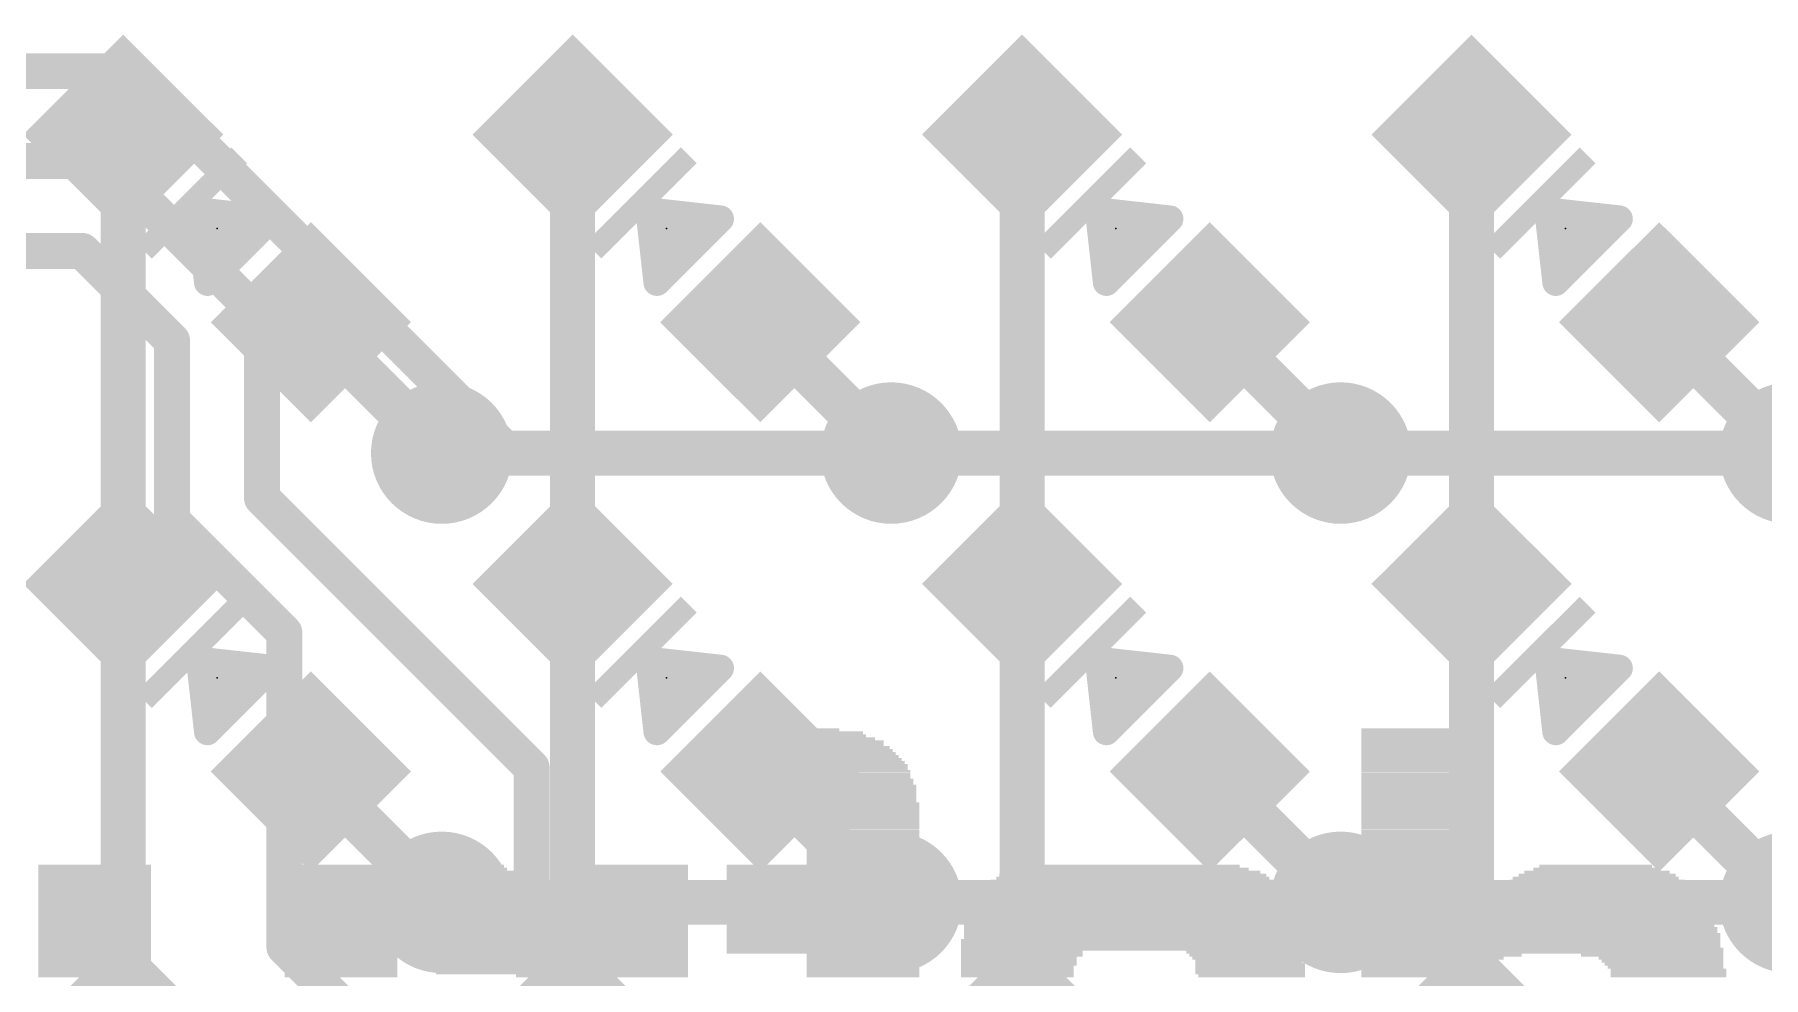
# Model space of a CAD drawing. Extents: x -6.7 to 59.9, y -5.3 to 30.3.
# Drawn here: x 29.19 to 38.97, y 15.07 to 20.4 of the extents above; entities that cross this region are included whole.
import ezdxf

# ---------------------------------------------------------------- set-up
doc = ezdxf.new("R2010")
doc.units = 0
for name, color, linetype in [('1', 12, 'CONTINUOUS'), ('16', 132, 'CONTINUOUS'), ('18', 110, 'CONTINUOUS'), ('21', 40, 'CONTINUOUS'), ('22', 6, 'CONTINUOUS'), ('23', 40, 'CONTINUOUS')]:
    doc.layers.add(name, color=color, linetype=linetype)

# ---------------------------------------------------------------- blocks, each defined once
blk = doc.blocks.new('RECT')
blk.add_solid([(-0.5, -0.5), (0.5, -0.5), (-0.5, 0.5), (0.5, 0.5)])
blk = doc.blocks.new('ROUNDV')
at = {"const_width": 0.5}
blk.add_lwpolyline([(0, -0.25, 1), (0, 0.25, 1), (0, -0.25)], format="xyb", dxfattribs=at)

msp = doc.modelspace()

# ---------------------------------------------------------------- linework, layer by layer
at = {"layer": '1', "const_width": 0.254}
for points in [[(29.6957, 19.8343), (29.6957, 17.2943)], [(32.2357, 19.8343), (32.2357, 17.2943)], [(34.7757, 19.8343), (34.7757, 17.2943)], [(37.3157, 17.2943), (37.3157, 19.8343)], [(30.7563, 18.7737), (31.496, 18.034)], [(33.2963, 18.7737), (34.036, 18.034)], [(35.8363, 18.7737), (36.576, 18.034)], [(38.3763, 18.7737), (39.116, 18.034)], [(29.6957, 17.2943), (29.6957, 14.7543)], [(32.2357, 17.2943), (32.2357, 14.7543)], [(34.7757, 17.2943), (34.7757, 14.7543)], [(37.3157, 14.7543), (37.3157, 17.2943)], [(31.496, 15.494), (30.7563, 16.2337)], [(33.2963, 16.2337), (34.036, 15.494)], [(35.8363, 16.2337), (36.576, 15.494)], [(38.3763, 16.2337), (39.116, 15.494)]]:
    msp.add_lwpolyline(points, dxfattribs=at)
at = {"layer": '1', "const_width": 0.127}
for points in [[(29.7592, 19.8343, 1), (29.6322, 19.8343)], [(32.2992, 19.8343, 1), (32.1722, 19.8343)], [(34.8392, 19.8343, 1), (34.7122, 19.8343)], [(37.3792, 19.8343, 1), (37.2522, 19.8343)], [(30.8012, 18.8186, 1), (30.7114, 18.7288)], [(33.3412, 18.8186, 1), (33.2514, 18.7288)], [(35.8812, 18.8186, 1), (35.7914, 18.7288)], [(38.4212, 18.8186, 1), (38.3314, 18.7288)], [(31.4511, 17.9891, 1), (31.5409, 18.0789)], [(33.9911, 17.9891, 1), (34.0809, 18.0789)], [(36.5311, 17.9891, 1), (36.6209, 18.0789)], [(29.7592, 17.2943, 1), (29.6322, 17.2943)], [(32.2992, 17.2943, 1), (32.1722, 17.2943)], [(34.8392, 17.2943, 1), (34.7122, 17.2943)], [(37.3792, 17.2943, 1), (37.2522, 17.2943)], [(29.6322, 17.2943, 1), (29.7592, 17.2943)], [(32.1722, 17.2943, 1), (32.2992, 17.2943)], [(34.7122, 17.2943, 1), (34.8392, 17.2943)], [(37.2522, 17.2943, 1), (37.3792, 17.2943)], [(30.8012, 16.2786, 1), (30.7114, 16.1888)], [(33.3412, 16.2786, 1), (33.2514, 16.1888)], [(35.8812, 16.2786, 1), (35.7914, 16.1888)], [(38.4212, 16.2786, 1), (38.3314, 16.1888)], [(31.4511, 15.4491, 1), (31.5409, 15.5389)], [(33.9911, 15.4491, 1), (34.0809, 15.5389)], [(36.5311, 15.4491, 1), (36.6209, 15.5389)]]:
    msp.add_lwpolyline(points, format="xyb", dxfattribs=at)
at = {"layer": '16'}
for points, const_width in [([(29.718, 20.193), (15.875, 20.193)], 0.2032), ([(31.877, 18.034), (29.718, 20.193)], 0.2032), ([(29.591, 19.685), (15.621, 19.685)], 0.2032), ([(30.48, 18.796), (29.591, 19.685)], 0.2032), ([(29.464, 19.177), (15.367, 19.177)], 0.2032), ([(29.972, 18.669), (29.464, 19.177)], 0.2032), ([(30.48, 17.78), (30.48, 18.796)], 0.2032), ([(29.972, 17.653), (29.972, 18.669)], 0.2032), ([(31.496, 18.034), (31.877, 18.034)], 0.254), ([(31.877, 18.034), (34.036, 18.034)], 0.254), ([(34.036, 18.034), (36.576, 18.034)], 0.254), ([(36.576, 18.034), (39.116, 18.034)], 0.254), ([(32.004, 16.256), (30.48, 17.78)], 0.2032), ([(30.607, 17.018), (29.972, 17.653)], 0.2032), ([(30.607, 15.24), (30.607, 17.018)], 0.2032), ([(32.004, 15.494), (32.004, 16.256)], 0.2032), ([(32.004, 15.494), (31.496, 15.494)], 0.254), ([(34.036, 15.494), (32.004, 15.494)], 0.254), ([(36.576, 15.494), (34.036, 15.494)], 0.254), ([(39.116, 15.494), (36.576, 15.494)], 0.254), ([(31.623, 14.224), (30.607, 15.24)], 0.2032)]:
    msp.add_lwpolyline(points, dxfattribs=dict(at, const_width=const_width))
for points, const_width in [([(29.7539, 20.2289, 1), (29.6821, 20.1571)], 0.1016), ([(29.718, 20.1422, 1), (29.718, 20.2438)], 0.1016), ([(29.6269, 19.7209, 1), (29.5551, 19.6491)], 0.1016), ([(29.591, 19.6342, 1), (29.591, 19.7358)], 0.1016), ([(29.4999, 19.2129, 1), (29.4281, 19.1411)], 0.1016), ([(29.464, 19.1262, 1), (29.464, 19.2278)], 0.1016), ([(30.5308, 18.796, 1), (30.4292, 18.796)], 0.1016), ([(30.4441, 18.7601, 1), (30.5159, 18.8319)], 0.1016), ([(30.0228, 18.669, 1), (29.9212, 18.669)], 0.1016), ([(29.9361, 18.6331, 1), (30.0079, 18.7049)], 0.1016), ([(31.496, 18.0975, 1), (31.496, 17.9705)], 0.127), ([(31.877, 18.0975, 1), (31.877, 17.9705)], 0.127), ([(31.8411, 17.9981, 1), (31.9129, 18.0699)], 0.1016), ([(31.877, 17.9705, 1), (31.877, 18.0975)], 0.127), ([(34.036, 18.0975, 1), (34.036, 17.9705)], 0.127), ([(34.036, 17.9705, 1), (34.036, 18.0975)], 0.127), ([(36.576, 18.0975, 1), (36.576, 17.9705)], 0.127), ([(36.576, 17.9705, 1), (36.576, 18.0975)], 0.127), ([(30.5159, 17.8159, 1), (30.4441, 17.7441)], 0.1016), ([(30.4292, 17.78, 1), (30.5308, 17.78)], 0.1016), ([(30.0079, 17.6889, 1), (29.9361, 17.6171)], 0.1016), ([(29.9212, 17.653, 1), (30.0228, 17.653)], 0.1016), ([(30.6578, 17.018, 1), (30.5562, 17.018)], 0.1016), ([(30.5711, 16.9821, 1), (30.6429, 17.0539)], 0.1016), ([(32.0548, 16.256, 1), (31.9532, 16.256)], 0.1016), ([(31.9681, 16.2201, 1), (32.0399, 16.2919)], 0.1016), ([(31.496, 15.5575, 1), (31.496, 15.4305)], 0.127), ([(32.004, 15.5575, 1), (32.004, 15.4305)], 0.127), ([(31.9532, 15.494, 1), (32.0548, 15.494)], 0.1016), ([(32.004, 15.4305, 1), (32.004, 15.5575)], 0.127), ([(34.036, 15.5575, 1), (34.036, 15.4305)], 0.127), ([(34.036, 15.4305, 1), (34.036, 15.5575)], 0.127), ([(36.576, 15.5575, 1), (36.576, 15.4305)], 0.127), ([(36.576, 15.4305, 1), (36.576, 15.5575)], 0.127), ([(30.6429, 15.2759, 1), (30.5711, 15.2041)], 0.1016), ([(30.5562, 15.24, 1), (30.6578, 15.24)], 0.1016)]:
    msp.add_lwpolyline(points, format="xyb", dxfattribs=dict(at, const_width=const_width))
at = {"layer": '21', "const_width": 0.1524}
for points in [[(30.1272, 19.4028), (30.1721, 18.9987)], [(30.5313, 19.3579), (30.1272, 19.4028)], [(32.6672, 19.4028), (32.7121, 18.9987)], [(33.0713, 19.3579), (32.6672, 19.4028)], [(35.2072, 19.4028), (35.2521, 18.9987)], [(35.6113, 19.3579), (35.2072, 19.4028)], [(37.7472, 19.4028), (37.7921, 18.9987)], [(38.1513, 19.3579), (37.7472, 19.4028)], [(30.1325, 19.3548), (30.5282, 19.3548)], [(30.1721, 18.9987), (30.5313, 19.3579)], [(32.6725, 19.3548), (33.0682, 19.3548)], [(32.7121, 18.9987), (33.0713, 19.3579)], [(35.2125, 19.3548), (35.6082, 19.3548)], [(35.2521, 18.9987), (35.6113, 19.3579)], [(37.7525, 19.3548), (38.1482, 19.3548)], [(37.7921, 18.9987), (38.1513, 19.3579)], [(30.1495, 19.2024), (30.3758, 19.2024)], [(32.6895, 19.2024), (32.9158, 19.2024)], [(35.2295, 19.2024), (35.4558, 19.2024)], [(37.7695, 19.2024), (37.9958, 19.2024)], [(30.1664, 19.05), (30.2234, 19.05)], [(32.7064, 19.05), (32.7634, 19.05)], [(35.2464, 19.05), (35.3034, 19.05)], [(37.7864, 19.05), (37.8434, 19.05)], [(30.1272, 16.8628), (30.1721, 16.4587)], [(30.5313, 16.8179), (30.1272, 16.8628)], [(32.6672, 16.8628), (32.7121, 16.4587)], [(33.0713, 16.8179), (32.6672, 16.8628)], [(35.2072, 16.8628), (35.2521, 16.4587)], [(35.6113, 16.8179), (35.2072, 16.8628)], [(37.7472, 16.8628), (37.7921, 16.4587)], [(38.1513, 16.8179), (37.7472, 16.8628)], [(30.1382, 16.764), (30.4774, 16.764)], [(30.1721, 16.4587), (30.5313, 16.8179)], [(32.6782, 16.764), (33.0174, 16.764)], [(32.7121, 16.4587), (33.0713, 16.8179)], [(35.2182, 16.764), (35.5574, 16.764)], [(35.2521, 16.4587), (35.6113, 16.8179)], [(37.7582, 16.764), (38.0974, 16.764)], [(37.7921, 16.4587), (38.1513, 16.8179)], [(30.1551, 16.6116), (30.325, 16.6116)], [(32.6951, 16.6116), (32.865, 16.6116)], [(35.2351, 16.6116), (35.405, 16.6116)], [(37.7751, 16.6116), (37.945, 16.6116)], [(30.1721, 16.4592), (30.1726, 16.4592)], [(32.7121, 16.4592), (32.7126, 16.4592)], [(35.2521, 16.4592), (35.2526, 16.4592)], [(37.7921, 16.4592), (37.7926, 16.4592)]]:
    msp.add_lwpolyline(points, dxfattribs=at)
at = {"layer": '21', "const_width": 0.0762}
for points in [[(30.1651, 19.407, 1), (30.0893, 19.3986)], [(30.1314, 19.4406, 1), (30.123, 19.3649)], [(32.7051, 19.407, 1), (32.6293, 19.3986)], [(32.6714, 19.4406, 1), (32.663, 19.3649)], [(35.2451, 19.407, 1), (35.1693, 19.3986)], [(35.2114, 19.4406, 1), (35.203, 19.3649)], [(37.7851, 19.407, 1), (37.7093, 19.3986)], [(37.7514, 19.4406, 1), (37.743, 19.3649)], [(30.1325, 19.3929, 1), (30.1325, 19.3167)], [(30.5583, 19.3309, 1), (30.5044, 19.3848)], [(30.5271, 19.32, 1), (30.5355, 19.3957)], [(30.5282, 19.3167, 1), (30.5282, 19.3929)], [(32.6725, 19.3929, 1), (32.6725, 19.3167)], [(33.0983, 19.3309, 1), (33.0444, 19.3848)], [(33.0671, 19.32, 1), (33.0755, 19.3957)], [(33.0682, 19.3167, 1), (33.0682, 19.3929)], [(35.2125, 19.3929, 1), (35.2125, 19.3167)], [(35.6383, 19.3309, 1), (35.5844, 19.3848)], [(35.6071, 19.32, 1), (35.6155, 19.3957)], [(35.6082, 19.3167, 1), (35.6082, 19.3929)], [(37.7525, 19.3929, 1), (37.7525, 19.3167)], [(38.1783, 19.3309, 1), (38.1244, 19.3848)], [(38.1471, 19.32, 1), (38.1555, 19.3957)], [(38.1482, 19.3167, 1), (38.1482, 19.3929)], [(30.1495, 19.2405, 1), (30.1495, 19.1643)], [(30.3758, 19.1643, 1), (30.3758, 19.2405)], [(32.6895, 19.2405, 1), (32.6895, 19.1643)], [(32.9158, 19.1643, 1), (32.9158, 19.2405)], [(35.2295, 19.2405, 1), (35.2295, 19.1643)], [(35.4558, 19.1643, 1), (35.4558, 19.2405)], [(37.7695, 19.2405, 1), (37.7695, 19.1643)], [(37.9958, 19.1643, 1), (37.9958, 19.2405)], [(30.1664, 19.0881, 1), (30.1664, 19.0119)], [(30.1452, 19.0256, 1), (30.1991, 18.9717)], [(30.2234, 19.0119, 1), (30.2234, 19.0881)], [(32.7064, 19.0881, 1), (32.7064, 19.0119)], [(32.6852, 19.0256, 1), (32.7391, 18.9717)], [(32.7634, 19.0119, 1), (32.7634, 19.0881)], [(35.2464, 19.0881, 1), (35.2464, 19.0119)], [(35.2252, 19.0256, 1), (35.2791, 18.9717)], [(35.3034, 19.0119, 1), (35.3034, 19.0881)], [(37.7864, 19.0881, 1), (37.7864, 19.0119)], [(37.7652, 19.0256, 1), (37.8191, 18.9717)], [(37.8434, 19.0119, 1), (37.8434, 19.0881)], [(30.1342, 18.9945, 1), (30.21, 19.0029)], [(32.6742, 18.9945, 1), (32.75, 19.0029)], [(35.2142, 18.9945, 1), (35.29, 19.0029)], [(37.7542, 18.9945, 1), (37.83, 19.0029)], [(30.1651, 16.867, 1), (30.0893, 16.8586)], [(30.1314, 16.9006, 1), (30.123, 16.8249)], [(32.7051, 16.867, 1), (32.6293, 16.8586)], [(32.6714, 16.9006, 1), (32.663, 16.8249)], [(35.2451, 16.867, 1), (35.1693, 16.8586)], [(35.2114, 16.9006, 1), (35.203, 16.8249)], [(37.7851, 16.867, 1), (37.7093, 16.8586)], [(37.7514, 16.9006, 1), (37.743, 16.8249)], [(30.1382, 16.8021, 1), (30.1382, 16.7259)], [(30.4774, 16.7259, 1), (30.4774, 16.8021)], [(30.5583, 16.7909, 1), (30.5044, 16.8448)], [(30.5271, 16.78, 1), (30.5355, 16.8557)], [(32.6782, 16.8021, 1), (32.6782, 16.7259)], [(33.0174, 16.7259, 1), (33.0174, 16.8021)], [(33.0983, 16.7909, 1), (33.0444, 16.8448)], [(33.0671, 16.78, 1), (33.0755, 16.8557)], [(35.2182, 16.8021, 1), (35.2182, 16.7259)], [(35.5574, 16.7259, 1), (35.5574, 16.8021)], [(35.6383, 16.7909, 1), (35.5844, 16.8448)], [(35.6071, 16.78, 1), (35.6155, 16.8557)], [(37.7582, 16.8021, 1), (37.7582, 16.7259)], [(38.0974, 16.7259, 1), (38.0974, 16.8021)], [(38.1783, 16.7909, 1), (38.1244, 16.8448)], [(38.1471, 16.78, 1), (38.1555, 16.8557)], [(30.1551, 16.6497, 1), (30.1551, 16.5735)], [(30.325, 16.5735, 1), (30.325, 16.6497)], [(32.6951, 16.6497, 1), (32.6951, 16.5735)], [(32.865, 16.5735, 1), (32.865, 16.6497)], [(35.2351, 16.6497, 1), (35.2351, 16.5735)], [(35.405, 16.5735, 1), (35.405, 16.6497)], [(37.7751, 16.6497, 1), (37.7751, 16.5735)], [(37.945, 16.5735, 1), (37.945, 16.6497)], [(30.1721, 16.4973, 1), (30.1721, 16.4211)], [(30.1452, 16.4856, 1), (30.1991, 16.4317)], [(30.1726, 16.4211, 1), (30.1726, 16.4973)], [(32.7121, 16.4973, 1), (32.7121, 16.4211)], [(32.6852, 16.4856, 1), (32.7391, 16.4317)], [(32.7126, 16.4211, 1), (32.7126, 16.4973)], [(35.2521, 16.4973, 1), (35.2521, 16.4211)], [(35.2252, 16.4856, 1), (35.2791, 16.4317)], [(35.2526, 16.4211, 1), (35.2526, 16.4973)], [(37.7921, 16.4973, 1), (37.7921, 16.4211)], [(37.7652, 16.4856, 1), (37.8191, 16.4317)], [(37.7926, 16.4211, 1), (37.7926, 16.4973)], [(30.1342, 16.4545, 1), (30.21, 16.4629)], [(32.6742, 16.4545, 1), (32.75, 16.4629)], [(35.2142, 16.4545, 1), (35.29, 16.4629)], [(37.7542, 16.4545, 1), (37.83, 16.4629)]]:
    msp.add_lwpolyline(points, format="xyb", dxfattribs=at)
at = {"layer": '23'}
for p in [(30.226, 19.304), (32.766, 19.304), (35.306, 19.304), (37.846, 19.304), (30.226, 16.764), (32.766, 16.764), (35.306, 16.764), (37.846, 16.764)]:
    msp.add_point(p, dxfattribs=at)

# ---------------------------------------------------------------- block references
at = {"layer": '1', "xscale": 0.8, "yscale": 0.8, "rotation": 45}
for p in [(29.6957, 19.8343), (32.2357, 19.8343), (34.7757, 19.8343), (37.3157, 19.8343), (30.7563, 18.7737), (33.2963, 18.7737), (35.8363, 18.7737), (38.3763, 18.7737), (29.6957, 17.2943), (32.2357, 17.2943), (34.7757, 17.2943), (37.3157, 17.2943), (30.7563, 16.2337), (33.2963, 16.2337), (35.8363, 16.2337), (38.3763, 16.2337), (29.6957, 14.7543), (32.2357, 14.7543), (34.7757, 14.7543), (37.3157, 14.7543)]:
    msp.add_blockref('RECT', p, dxfattribs=at)
at = {"layer": '18', "xscale": 0.8001, "yscale": 0.8001}
for p in [(31.496, 18.034), (31.496, 18.034), (34.036, 18.034), (34.036, 18.034), (36.576, 18.034), (36.576, 18.034), (39.116, 18.034), (39.116, 18.034), (31.496, 15.494), (31.496, 15.494), (34.036, 15.494), (34.036, 15.494), (36.576, 15.494), (36.576, 15.494), (39.116, 15.494), (39.116, 15.494)]:
    msp.add_blockref('ROUNDV', p, dxfattribs=at)
at = {"layer": '21', "xscale": 0.762, "yscale": 0.127, "rotation": 45}
for p in [(30.0823, 19.4477), (32.6223, 19.4477), (35.1623, 19.4477), (37.7023, 19.4477), (30.0823, 16.9077), (32.6223, 16.9077), (35.1623, 16.9077), (37.7023, 16.9077)]:
    msp.add_blockref('RECT', p, dxfattribs=at)
at = {"layer": '22', "rotation": 180}
for p, xscale, yscale in [((33.4241, 16.4694), 0.637, 0.0167), ((33.4912, 16.4526), 0.7711, 0.0168), ((33.4995, 16.4359), 0.7879, 0.0167), ((33.5247, 16.4191), 0.8382, 0.0168), ((37.0033, 16.4694), 0.6203, 0.0167), ((37.0033, 16.4526), 0.6203, 0.0168), ((37.0033, 16.4359), 0.6203, 0.0167), ((37.0033, 16.4191), 0.6203, 0.0168), ((33.5498, 16.4023), 0.8885, 0.0168), ((33.5498, 16.3856), 0.8885, 0.0167), ((33.5666, 16.3688), 0.922, 0.0168), ((33.575, 16.352), 0.9388, 0.0168), ((33.5834, 16.3353), 0.9555, 0.0167), ((33.5918, 16.3185), 0.9723, 0.0168), ((37.0033, 16.4023), 0.6203, 0.0168), ((37.0033, 16.3856), 0.6203, 0.0167), ((37.0033, 16.3688), 0.6203, 0.0168), ((37.0033, 16.352), 0.6203, 0.0168), ((37.0033, 16.3353), 0.6203, 0.0167), ((37.0033, 16.3185), 0.6203, 0.0168), ((33.6001, 16.3017), 0.9891, 0.0168), ((33.6085, 16.285), 1.0058, 0.0167), ((33.6169, 16.2682), 1.0226, 0.0168), ((33.6169, 16.2514), 1.0226, 0.0168), ((33.6253, 16.2347), 1.0394, 0.0167), ((33.6253, 16.2179), 1.0394, 0.0168), ((37.0033, 16.3017), 0.6203, 0.0168), ((37.0033, 16.285), 0.6203, 0.0167), ((37.0033, 16.2682), 0.6203, 0.0168), ((37.0033, 16.2514), 0.6203, 0.0168), ((37.0033, 16.2347), 0.6203, 0.0167), ((37.0033, 16.2179), 0.6203, 0.0168), ((33.6253, 16.2012), 1.0394, 0.0167), ((33.6337, 16.1844), 1.0561, 0.0168), ((33.6337, 16.1676), 1.0561, 0.0168), ((33.6421, 16.1509), 1.0729, 0.0167), ((33.6421, 16.1341), 1.0729, 0.0168), ((33.6421, 16.1173), 1.0729, 0.0168), ((37.0033, 16.2012), 0.6203, 0.0167), ((37.0033, 16.1844), 0.6203, 0.0168), ((37.0033, 16.1676), 0.6203, 0.0168), ((37.0033, 16.1509), 0.6203, 0.0167), ((37.0033, 16.1341), 0.6203, 0.0168), ((37.0033, 16.1173), 0.6203, 0.0168), ((33.6421, 16.1006), 1.0729, 0.0167), ((33.6421, 16.0838), 1.0729, 0.0168), ((33.6421, 16.067), 1.0729, 0.0168), ((33.6504, 16.0503), 1.0897, 0.0167), ((33.6504, 16.0335), 1.0897, 0.0168), ((33.6504, 16.0168), 1.0897, 0.0167), ((37.0033, 16.1006), 0.6203, 0.0167), ((37.0033, 16.0838), 0.6203, 0.0168), ((37.0033, 16.067), 0.6203, 0.0168), ((37.0033, 16.0503), 0.6203, 0.0167), ((37.0033, 16.0335), 0.6203, 0.0168), ((37.0033, 16.0168), 0.6203, 0.0167), ((33.6504, 16), 1.0897, 0.0168), ((33.8433, 15.9832), 0.7041, 0.0168), ((33.8684, 15.9665), 0.6538, 0.0167), ((33.8684, 15.9497), 0.6538, 0.0168), ((33.8684, 15.9329), 0.6538, 0.0168), ((37.0033, 16), 0.6203, 0.0168), ((37.0033, 15.9832), 0.6203, 0.0168), ((37.0033, 15.9665), 0.6203, 0.0167), ((37.0033, 15.9497), 0.6203, 0.0168), ((37.0033, 15.9329), 0.6203, 0.0168), ((33.8768, 15.9162), 0.6371, 0.0167), ((33.8768, 15.8994), 0.6371, 0.0168), ((33.8768, 15.8826), 0.6371, 0.0168), ((33.8768, 15.8659), 0.6371, 0.0167), ((33.8768, 15.8491), 0.6371, 0.0168), ((33.8768, 15.8323), 0.6371, 0.0168), ((37.0033, 15.9162), 0.6203, 0.0167), ((37.0033, 15.8994), 0.6203, 0.0168), ((37.0033, 15.8826), 0.6203, 0.0168), ((37.0033, 15.8659), 0.6203, 0.0167), ((37.0033, 15.8491), 0.6203, 0.0168), ((37.0033, 15.8323), 0.6203, 0.0168), ((33.8768, 15.8155), 0.6371, 0.0167), ((33.8768, 15.7988), 0.6371, 0.0168), ((33.8768, 15.782), 0.6371, 0.0167), ((33.8768, 15.7653), 0.6371, 0.0168), ((33.8768, 15.7485), 0.6371, 0.0168), ((33.8768, 15.7317), 0.6371, 0.0167), ((37.0033, 15.8155), 0.6203, 0.0167), ((37.0033, 15.7988), 0.6203, 0.0168), ((37.0033, 15.782), 0.6203, 0.0167), ((37.0033, 15.7653), 0.6203, 0.0168), ((37.0033, 15.7485), 0.6203, 0.0168), ((37.0033, 15.7317), 0.6203, 0.0167), ((29.5349, 15.6982), 0.6371, 0.0168), ((29.5349, 15.6814), 0.6371, 0.0167), ((29.5349, 15.6647), 0.6371, 0.0168), ((29.5349, 15.6479), 0.6371, 0.0168), ((29.5349, 15.6311), 0.6371, 0.0167), ((30.9263, 15.6982), 0.637, 0.0168), ((30.9263, 15.6814), 0.637, 0.0167), ((30.9263, 15.6647), 0.637, 0.0168), ((30.9263, 15.6479), 0.637, 0.0168), ((30.9263, 15.6311), 0.637, 0.0167), ((31.6555, 15.6982), 0.3856, 0.0168), ((31.6639, 15.6814), 0.4024, 0.0167), ((31.6891, 15.6647), 0.4527, 0.0168), ((31.7058, 15.6479), 0.4862, 0.0168), ((31.7142, 15.6311), 0.5029, 0.0167), ((32.5692, 15.6982), 0.6371, 0.0168), ((32.5692, 15.6814), 0.6371, 0.0167), ((32.5692, 15.6647), 0.6371, 0.0168), ((32.5692, 15.6479), 0.6371, 0.0168), ((32.5692, 15.6311), 0.6371, 0.0167), ((33.6504, 15.6982), 1.0897, 0.0168), ((33.6504, 15.6814), 1.0897, 0.0167), ((33.6504, 15.6647), 1.0897, 0.0168), ((33.6504, 15.6479), 1.0897, 0.0168), ((33.6504, 15.6311), 1.0897, 0.0167), ((33.8768, 15.715), 0.6371, 0.0168), ((35.4023, 15.6311), 1.5423, 0.0167), ((35.4023, 15.6479), 1.5087, 0.0168), ((35.4023, 15.6647), 1.4417, 0.0168), ((35.4107, 15.6814), 1.2909, 0.0167), ((35.4107, 15.6982), 1.1903, 0.0168), ((37.0033, 15.715), 0.6203, 0.0168), ((37.0033, 15.6982), 0.6203, 0.0168), ((37.0033, 15.6814), 0.6203, 0.0167), ((37.0033, 15.6647), 0.6203, 0.0168), ((37.0033, 15.6479), 0.6203, 0.0168), ((37.0033, 15.6311), 0.6203, 0.0167), ((38.0175, 15.6311), 0.9387, 0.0167), ((38.0258, 15.6479), 0.8885, 0.0168), ((38.0258, 15.6647), 0.8214, 0.0168), ((38.0175, 15.6814), 0.7041, 0.0167), ((38.0175, 15.6982), 0.6371, 0.0168), ((29.5349, 15.6144), 0.6371, 0.0168), ((29.5349, 15.5977), 0.6371, 0.0167), ((29.5349, 15.5809), 0.6371, 0.0168), ((29.5349, 15.5641), 0.6371, 0.0168), ((29.5349, 15.5474), 0.6371, 0.0167), ((29.5349, 15.5306), 0.6371, 0.0168), ((30.9263, 15.6144), 0.637, 0.0168), ((30.9263, 15.5977), 0.637, 0.0167), ((30.9263, 15.5809), 0.637, 0.0168), ((30.9263, 15.5641), 0.637, 0.0168), ((30.9263, 15.5474), 0.637, 0.0167), ((30.9263, 15.5306), 0.637, 0.0168), ((31.7309, 15.6144), 0.5365, 0.0168), ((31.7309, 15.5977), 0.5365, 0.0167), ((31.7393, 15.5809), 0.5532, 0.0168), ((31.7561, 15.5641), 0.5868, 0.0168), ((31.7729, 15.5306), 0.6203, 0.0168), ((31.7645, 15.5474), 0.6035, 0.0167), ((32.5692, 15.6144), 0.6371, 0.0168), ((32.5692, 15.5977), 0.6371, 0.0167), ((32.5692, 15.5809), 0.6371, 0.0168), ((32.5692, 15.5641), 0.6371, 0.0168), ((32.5692, 15.5474), 0.6371, 0.0167), ((32.5692, 15.5306), 0.6371, 0.0168), ((33.6504, 15.6144), 1.0897, 0.0168), ((33.6504, 15.5977), 1.0897, 0.0167), ((33.6504, 15.5809), 1.0897, 0.0168), ((33.6504, 15.5641), 1.0897, 0.0168), ((33.6504, 15.5474), 1.0897, 0.0167), ((33.6504, 15.5306), 1.0897, 0.0168), ((35.3939, 15.5306), 1.7602, 0.0168), ((35.3939, 15.5474), 1.7267, 0.0167), ((35.4023, 15.5641), 1.7099, 0.0168), ((35.3939, 15.5809), 1.6596, 0.0168), ((35.3939, 15.5977), 1.6261, 0.0167), ((35.4023, 15.6144), 1.6093, 0.0168), ((37.0033, 15.6144), 0.6203, 0.0168), ((37.0033, 15.5977), 0.6203, 0.0167), ((37.0033, 15.5809), 0.6203, 0.0168), ((37.0033, 15.5641), 0.6203, 0.0168), ((37.0033, 15.5474), 0.6203, 0.0167), ((37.0033, 15.5306), 0.6203, 0.0168), ((38.0091, 15.5306), 1.1903, 0.0168), ((38.0091, 15.5474), 1.1567, 0.0167), ((38.0175, 15.5641), 1.1399, 0.0168), ((38.0175, 15.5809), 1.0729, 0.0168), ((38.0175, 15.5977), 1.0393, 0.0167), ((38.0258, 15.6144), 0.9891, 0.0168), ((29.5349, 15.5138), 0.6371, 0.0168), ((29.5349, 15.4971), 0.6371, 0.0167), ((29.5349, 15.4803), 0.6371, 0.0168), ((29.5349, 15.4635), 0.6371, 0.0168), ((29.5349, 15.4468), 0.6371, 0.0167), ((29.5349, 15.43), 0.6371, 0.0168), ((30.9263, 15.5138), 0.637, 0.0168), ((30.9263, 15.4971), 0.637, 0.0167), ((30.9263, 15.4803), 0.637, 0.0168), ((30.9263, 15.4635), 0.637, 0.0168), ((30.9263, 15.4468), 0.637, 0.0167), ((30.9263, 15.43), 0.637, 0.0168), ((31.7896, 15.4971), 0.6538, 0.0167), ((31.798, 15.4803), 0.6706, 0.0168), ((31.8064, 15.4635), 0.6873, 0.0168), ((31.8232, 15.43), 0.7209, 0.0168), ((31.7813, 15.5138), 0.6371, 0.0168), ((31.8148, 15.4468), 0.7041, 0.0167), ((32.5692, 15.5138), 0.6371, 0.0168), ((32.5692, 15.4971), 0.6371, 0.0167), ((32.5692, 15.4803), 0.6371, 0.0168), ((32.5692, 15.4635), 0.6371, 0.0168), ((32.5692, 15.4468), 0.6371, 0.0167), ((32.5692, 15.43), 0.6371, 0.0168), ((33.6504, 15.5138), 1.0897, 0.0168), ((33.6504, 15.4971), 1.0897, 0.0167), ((33.6504, 15.4803), 1.0897, 0.0168), ((33.6504, 15.4635), 1.0897, 0.0168), ((33.6504, 15.4468), 1.0897, 0.0167), ((33.6504, 15.43), 1.0897, 0.0168), ((35.3939, 15.43), 1.8608, 0.0168), ((35.4023, 15.4468), 1.8441, 0.0167), ((35.3939, 15.4803), 1.8273, 0.0168), ((35.3939, 15.4635), 1.8273, 0.0168), ((35.3939, 15.5138), 1.7938, 0.0168), ((35.4023, 15.4971), 1.8105, 0.0167), ((37.6738, 15.4635), 1.9614, 0.0168), ((37.0033, 15.5138), 0.6203, 0.0168), ((37.0033, 15.4971), 0.6203, 0.0167), ((37.0033, 15.4803), 0.6203, 0.0168), ((37.6822, 15.4468), 1.9781, 0.0167), ((37.6822, 15.43), 1.9781, 0.0168), ((37.9923, 15.4803), 1.2908, 0.0168), ((37.9924, 15.4971), 1.2573, 0.0167), ((38.0007, 15.5138), 1.2406, 0.0168), ((29.5349, 15.4132), 0.6371, 0.0168), ((29.5349, 15.3965), 0.6371, 0.0167), ((29.5349, 15.3797), 0.6371, 0.0168), ((29.5349, 15.363), 0.6371, 0.0167), ((29.5349, 15.3462), 0.6371, 0.0168), ((30.9263, 15.4132), 0.637, 0.0168), ((30.9263, 15.3965), 0.637, 0.0167), ((30.9263, 15.3797), 0.637, 0.0168), ((30.9263, 15.363), 0.637, 0.0167), ((30.9263, 15.3462), 0.637, 0.0168), ((31.8315, 15.4132), 0.7376, 0.0168), ((31.8399, 15.3965), 0.7544, 0.0167), ((31.8483, 15.3797), 0.7712, 0.0168), ((32.1752, 15.363), 1.425, 0.0167), ((32.1752, 15.3462), 1.425, 0.0168), ((32.5692, 15.4132), 0.6371, 0.0168), ((32.5692, 15.3965), 0.6371, 0.0167), ((32.5692, 15.3797), 0.6371, 0.0168), ((33.6504, 15.4132), 1.0897, 0.0168), ((33.6504, 15.3965), 1.0897, 0.0167), ((33.6504, 15.3797), 1.0897, 0.0168), ((33.6504, 15.363), 1.0897, 0.0167), ((33.6504, 15.3462), 1.0897, 0.0168), ((35.3855, 15.3965), 1.8776, 0.0167), ((35.3939, 15.3797), 1.8943, 0.0168), ((35.3939, 15.363), 1.8943, 0.0167), ((35.3939, 15.3462), 1.8943, 0.0168), ((35.3939, 15.4132), 1.8608, 0.0168), ((37.699, 15.3462), 2.0117, 0.0168), ((37.6906, 15.4132), 1.9949, 0.0168), ((37.6906, 15.3965), 1.9949, 0.0167), ((37.6906, 15.3797), 1.9949, 0.0168), ((37.6906, 15.363), 1.9949, 0.0167), ((29.5349, 15.3294), 0.6371, 0.0168), ((29.5349, 15.3127), 0.6371, 0.0167), ((29.5349, 15.2959), 0.6371, 0.0168), ((29.5349, 15.2791), 0.6371, 0.0168), ((29.5349, 15.2624), 0.6371, 0.0167), ((29.5349, 15.2456), 0.6371, 0.0168), ((30.9263, 15.3294), 0.637, 0.0168), ((30.9263, 15.3127), 0.637, 0.0167), ((30.9263, 15.2959), 0.637, 0.0168), ((30.9263, 15.2791), 0.637, 0.0168), ((30.9263, 15.2624), 0.637, 0.0167), ((30.9263, 15.2456), 0.637, 0.0168), ((32.1752, 15.3294), 1.425, 0.0168), ((32.1752, 15.3127), 1.425, 0.0167), ((32.1752, 15.2959), 1.425, 0.0168), ((32.1752, 15.2791), 1.425, 0.0168), ((32.1752, 15.2624), 1.425, 0.0167), ((32.1752, 15.2456), 1.425, 0.0168), ((33.6504, 15.3294), 1.0897, 0.0168), ((33.6504, 15.3127), 1.0897, 0.0167), ((33.6504, 15.2959), 1.0897, 0.0168), ((33.6504, 15.2791), 1.0897, 0.0168), ((33.6504, 15.2624), 1.0897, 0.0167), ((33.6504, 15.2456), 1.0897, 0.0168), ((35.3939, 15.2791), 1.9278, 0.0168), ((35.3939, 15.2624), 1.9278, 0.0167), ((35.3939, 15.2456), 1.9278, 0.0168), ((35.4023, 15.3294), 1.9111, 0.0168), ((35.4023, 15.3127), 1.9111, 0.0167), ((35.4023, 15.2959), 1.9111, 0.0168), ((37.699, 15.3294), 2.0117, 0.0168), ((37.7073, 15.3127), 2.0284, 0.0167), ((37.7073, 15.2959), 2.0284, 0.0168), ((37.7073, 15.2791), 2.0284, 0.0168), ((37.7073, 15.2624), 2.0284, 0.0167), ((37.7073, 15.2456), 2.0284, 0.0168), ((29.5349, 15.2288), 0.6371, 0.0168), ((29.5349, 15.2121), 0.6371, 0.0167), ((29.5349, 15.1953), 0.6371, 0.0168), ((29.5349, 15.1786), 0.6371, 0.0167), ((29.5349, 15.1618), 0.6371, 0.0168), ((29.5349, 15.145), 0.6371, 0.0168), ((30.9263, 15.2288), 0.637, 0.0168), ((30.9263, 15.2121), 0.637, 0.0167), ((30.9263, 15.1953), 0.637, 0.0168), ((30.9263, 15.1786), 0.637, 0.0167), ((30.9263, 15.1618), 0.637, 0.0168), ((30.9263, 15.145), 0.637, 0.0168), ((32.1752, 15.2288), 1.425, 0.0168), ((32.1752, 15.2121), 1.425, 0.0167), ((32.1752, 15.1953), 1.425, 0.0168), ((32.1752, 15.1786), 1.425, 0.0167), ((32.1752, 15.1618), 1.425, 0.0168), ((32.1752, 15.145), 1.425, 0.0168), ((33.6504, 15.2288), 1.0897, 0.0168), ((33.6504, 15.2121), 1.0897, 0.0167), ((33.8768, 15.1953), 0.6371, 0.0168), ((33.8768, 15.1786), 0.6371, 0.0167), ((33.8768, 15.1618), 0.6371, 0.0168), ((33.8768, 15.145), 0.6371, 0.0168), ((35.3939, 15.2288), 1.9278, 0.0168), ((34.7737, 15.2121), 0.6873, 0.0167), ((34.7737, 15.1953), 0.6873, 0.0168), ((34.7569, 15.1786), 0.6537, 0.0167), ((34.7569, 15.1618), 0.6537, 0.0168), ((34.7569, 15.145), 0.6537, 0.0168), ((36.0309, 15.2121), 0.6538, 0.0167), ((36.0393, 15.1953), 0.637, 0.0168), ((36.0477, 15.1786), 0.6203, 0.0167), ((36.056, 15.1618), 0.6035, 0.0168), ((36.0645, 15.145), 0.6203, 0.0168), ((37.0954, 15.1786), 0.8047, 0.0167), ((37.0451, 15.145), 0.7041, 0.0168), ((37.7157, 15.2288), 2.0452, 0.0168), ((37.7157, 15.2121), 2.0452, 0.0167), ((37.1457, 15.1953), 0.9052, 0.0168), ((37.0619, 15.1618), 0.7376, 0.0168), ((38.336, 15.1953), 0.8047, 0.0168), ((38.3863, 15.1786), 0.7041, 0.0167), ((38.3946, 15.1618), 0.6873, 0.0168), ((38.403, 15.145), 0.6706, 0.0168), ((29.5349, 15.1283), 0.6371, 0.0167), ((29.5349, 15.1115), 0.6371, 0.0168), ((29.5349, 15.0947), 0.6371, 0.0168), ((29.5349, 15.078), 0.6371, 0.0167), ((30.9263, 15.1283), 0.637, 0.0167), ((30.9263, 15.1115), 0.637, 0.0168), ((30.9263, 15.0947), 0.637, 0.0168), ((30.9263, 15.078), 0.637, 0.0167), ((32.1752, 15.1283), 1.425, 0.0167), ((32.1752, 15.1115), 1.425, 0.0168), ((32.1752, 15.0947), 1.425, 0.0168), ((32.4016, 15.078), 0.9723, 0.0167), ((33.8768, 15.1283), 0.6371, 0.0167), ((33.8768, 15.1115), 0.6371, 0.0168), ((33.8768, 15.0947), 0.6371, 0.0168), ((33.8768, 15.078), 0.6371, 0.0167), ((34.7485, 15.1283), 0.637, 0.0167), ((34.7485, 15.1115), 0.637, 0.0168), ((34.7485, 15.0947), 0.637, 0.0168), ((34.7485, 15.078), 0.637, 0.0167), ((36.0645, 15.1283), 0.6203, 0.0167), ((36.0645, 15.1115), 0.6203, 0.0168), ((36.0645, 15.0947), 0.6203, 0.0168), ((36.0729, 15.078), 0.6035, 0.0167), ((37.0284, 15.1283), 0.6706, 0.0167), ((37.0033, 15.1115), 0.6203, 0.0168), ((37.0033, 15.0947), 0.6203, 0.0168), ((37.0033, 15.078), 0.6203, 0.0167), ((38.4114, 15.1283), 0.6538, 0.0167), ((38.4282, 15.1115), 0.6538, 0.0168), ((38.4282, 15.0947), 0.6538, 0.0168), ((38.4282, 15.078), 0.6538, 0.0167)]:
    msp.add_blockref('RECT', p, dxfattribs=dict(at, xscale=xscale, yscale=yscale))

doc.saveas('drawing.dxf')
